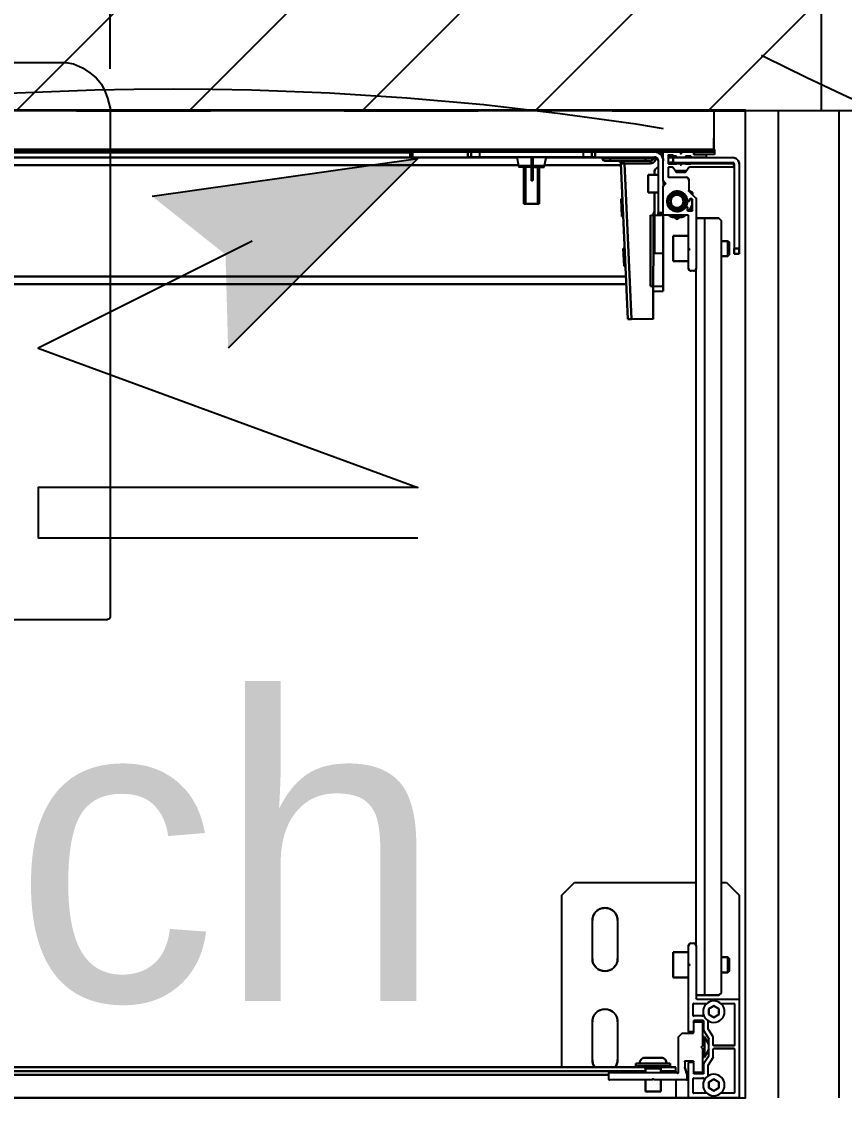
# Model space of a CAD drawing. Header units: centimetres. Extents: x -58072 to 12532, y -30603 to 6224.
# Drawn here: x 11705.85 to 11738.34, y 3313.74 to 3356.9 of the extents above; entities that cross this region are included whole.
import ezdxf

# ---------------------------------------------------------------- set-up
doc = ezdxf.new("R2010")
doc.units = ezdxf.units.CM
for name, pattern in [('ACAD_ISO02W100', [15, 12, -3]), ('Style de ligne -1', [0.41664, 0.20828, -0.20836]), ('Style de ligne -5', [0.20828, 0.069425, -0.138855]), ('VW-01', [0.41656, 0.20828, -0.20828])]:
    doc.linetypes.add(name, pattern=pattern)
for name, color, linetype in [('B Aménagement intérieur', 252, 'Continuous'), ('B Faux plafonds', 252, 'Continuous'), ('B Faux plafonds_Hatch', 9, 'Continuous'), ('B Général', 252, 'Continuous'), ('C ANNOTATIONS-PMR', 252, 'Style de ligne -5'), ('C ANNOTATIONS-prestations', 252, 'Continuous'), ('D SURFACES-shab', 252, 'Continuous'), ('F REMPLISSAGE-vert clair', 252, 'Continuous'), ('F REMPLISSAGE-vert foncé', 252, 'Continuous'), ('MTI900_Alu', 252, 'Continuous'), ('prlm-CHAUFF', 4, 'Continuous'), ('prlm-MOD', 7, 'Continuous')]:
    doc.layers.add(name, color=color, linetype=linetype)
doc.layers.add('prlm-ELEC-CFO', color=1, linetype='Continuous', lineweight=25)
doc.layers.add('prlm-ZEROPLOT', color=254, linetype='Continuous', plot=False)
doc.layers.get('prlm-CHAUFF').off()
doc.styles.add('prlm-elec-cfo', font='comic.ttf', dxfattribs={"height": 12})

# ---------------------------------------------------------------- blocks, each defined once
blk = doc.blocks.new('B 60.G 100_80')
at = {"layer": 'B Général', "linetype": 'Continuous'}
blk.add_line((48.52, 43.75), (48.52, -43.75), dxfattribs=at)
at = {"layer": 'B Général', "linetype": 'Continuous', "flags": 128}
blk.add_lwpolyline([(9.5, -45), (9.5, 45), (48.52, 45), (48.52, -45)], close=True, dxfattribs=at)
at = {"layer": 'C ANNOTATIONS-prestations'}
for p, q in [((9.5, 44.75), (9.5, 44.72)), ((9.53, 44.75), (9.5, 44.75)), ((9.5, 44.72), (9.5, 42.78)), ((13.37, 44.75), (9.53, 44.75)), ((9.68, 44.54), (9.68, 44.033)), ((11.41, 44.57), (9.71, 44.57)), ((11.44, 43.76), (11.44, 44.54)), ((11.56, 44.54), (11.56, 43.76)), ((13.19, 44.57), (11.59, 44.57)), ((13.22, 44.033), (13.22, 44.54)), ((17.5, 44.75), (13.37, 44.75)), ((13.4, 43.08), (13.4, 44.72)), ((18, 44.25), (17.5, 44.75)), ((43.05, 44.75), (42.85, 44.75)), ((42.85, 44.75), (42.85, 44.55)), ((42.85, 44.55), (43.05, 44.55)), ((46.4, 44.75), (43.05, 44.75)), ((43.05, 44.55), (43.05, 44.75)), ((46.4, 44.55), (43.05, 44.55)), ((46.27, 44.52), (46.27, 42.791)), ((46.32, 44.55), (46.3, 44.55)), ((46.45, 42.15), (46.45, 44.5)), ((46.65, 42.15), (46.65, 44.5)), ((13.55, 43.95), (13.65, 44.05)), ((13.65, 44.05), (44.15, 44.05)), ((14.45, 44.3), (14.5, 44.35)), ((15.05, 44.3), (14.45, 44.3)), ((14.45, 44.05), (14.45, 44.3)), ((14.5, 44.35), (15, 44.35)), ((15, 44.35), (15.05, 44.3)), ((15.05, 44.3), (15.05, 44.05)), ((18, 44.05), (18, 44.25)), ((42.75, 44.3), (42.8, 44.35)), ((43.35, 44.3), (42.75, 44.3)), ((42.75, 44.05), (42.75, 44.3)), ((42.8, 44.35), (43.3, 44.35)), ((43.3, 44.35), (43.35, 44.3)), ((43.35, 44.3), (43.35, 44.05)), ((44.15, 44.05), (44.25, 43.95)), ((46.42, 42.855), (46.42, 44.45)), ((9.885, 43.95), (9.769, 43.75)), ((9.769, 43.75), (9.885, 43.55)), ((10.115, 43.95), (9.885, 43.95)), ((10.231, 43.75), (10.115, 43.95)), ((10.115, 43.55), (10.231, 43.75)), ((10.803, 43.535), (11.088, 43.725)), ((11.105, 43.73), (11.41, 43.73)), ((11.59, 43.73), (11.904, 43.73)), ((11.904, 43.73), (12.197, 43.535)), ((12.785, 43.95), (12.669, 43.75)), ((12.669, 43.75), (12.785, 43.55)), ((13.015, 43.95), (12.785, 43.95)), ((13.131, 43.75), (13.015, 43.95)), ((13.015, 43.55), (13.131, 43.75)), ((13.55, 43.4), (13.55, 43.95)), ((44.25, 43.4), (44.25, 43.95)), ((46.97, 43.78), (46.77, 43.78)), ((46.77, 43.78), (46.77, 42.98)), ((46.87, 43.75), (46.87, -43.75)), ((46.97, 43.75), (46.87, 43.75)), ((46.97, 43.75), (46.97, 43.78)), ((46.97, -43.75), (46.97, 43.75)), ((46.97, 43.75), (47.42, 43.75)), ((48.52, 43.75), (47.42, 43.75)), ((9.68, 43.467), (9.68, 42.96)), ((9.885, 43.55), (10.115, 43.55)), ((10.27, 42.96), (10.27, 43.307)), ((10.364, 43.53), (10.786, 43.53)), ((10.45, 42.98), (10.45, 43.32)), ((10.48, 43.35), (10.841, 43.35)), ((10.5, 43.27), (10.5, 42.98)), ((11.45, 43.3), (10.53, 43.3)), ((10.858, 43.355), (11.142, 43.545)), ((11.1, 43.377), (11.4, 43.55)), ((11.9, 43.377), (11.1, 43.377)), ((11.1, 43.3), (11.1, 43.377)), ((11.159, 43.55), (11.841, 43.55)), ((11.177, 43.3), (11.177, 43.421)), ((11.5, 43.25), (11.45, 43.3)), ((11.55, 43.3), (11.5, 43.25)), ((12.47, 43.3), (11.55, 43.3)), ((11.6, 43.55), (11.9, 43.377)), ((11.823, 43.3), (11.823, 43.421)), ((11.858, 43.545), (12.15, 43.35)), ((11.9, 43.377), (11.9, 43.3)), ((12.15, 43.35), (12.52, 43.35)), ((12.214, 43.53), (12.536, 43.53)), ((12.5, 42.98), (12.5, 43.27)), ((12.55, 43.32), (12.55, 42.98)), ((12.73, 43.28), (12.73, 42.96)), ((12.785, 43.55), (13.015, 43.55)), ((13.22, 42.96), (13.22, 43.467)), ((13.55, 43.05), (13.55, 43.4)), ((13.55, 43.4), (44.25, 43.4)), ((44.25, 43.05), (44.25, 43.4)), ((46.65, 43.42), (46.65, 42.885)), ((46.74, 43.45), (46.68, 43.45)), ((46.77, 42.98), (46.77, 43.42)), ((9.5, 42.78), (9.5, 42.25)), ((9.53, 42.75), (10.87, 42.75)), ((9.71, 42.93), (10.24, 42.93)), ((10.87, 42.95), (10.48, 42.95)), ((10.87, 42.95), (10.92, 42.95)), ((10.9, 42.78), (10.9, 42.92)), ((10.95, 42.92), (10.95, 42.63)), ((12.05, 42.5), (12.05, 42.92)), ((12.08, 42.95), (12.13, 42.95)), ((12.1, 42.92), (12.1, 42.78)), ((12.52, 42.95), (12.13, 42.95)), ((12.13, 42.75), (14.7, 42.75)), ((12.76, 42.93), (13.19, 42.93)), ((15.5, 43.05), (13.43, 43.05)), ((14.25, 42.15), (14.25, 42.75)), ((14.7, 42.75), (14.729, 42.779)), ((14.8, 42.75), (14.7, 42.75)), ((14.771, 42.779), (14.8, 42.75)), ((14.8, 42.75), (15.5, 42.75)), ((15.25, 42.75), (15.25, 42.15)), ((15.5, 43.05), (42.27, 43.05)), ((15.6, 42.85), (15.6, 42.95)), ((18, 38.25), (18, 43.05)), ((42.17, 42.95), (42.17, 42.85)), ((45.028, 43.05), (42.27, 43.05)), ((42.27, 42.75), (42.958, 42.75)), ((42.55, 42.15), (42.55, 42.75)), ((43.082, 42.75), (42.958, 42.75)), ((42.979, 42.759), (42.999, 42.779)), ((43.041, 42.779), (43.061, 42.759)), ((43.082, 42.75), (44.34, 42.75)), ((43.55, 42.75), (43.55, 42.15)), ((44.566, 42.9), (44.54, 42.854)), ((44.54, 42.74), (44.54, 42.87)), ((44.57, 42.9), (44.99, 42.9)), ((44.92, 42.76), (44.92, 42.729)), ((44.99, 42.79), (44.95, 42.79)), ((45.02, 42.87), (45.02, 42.82)), ((45.321, 42.769), (45.049, 43.041)), ((45.27, 42.906), (45.184, 42.906)), ((45.328, 42.806), (45.27, 42.906)), ((45.77, 42.76), (45.342, 42.76)), ((46.257, 42.766), (46.133, 42.679)), ((46.4, 42.653), (46.4, 42.827)), ((46.7, 42.826), (46.7, 42.654)), ((46.77, 42.98), (46.87, 42.98)), ((46.84, 42.95), (46.8, 42.95)), ((10.2, 42.67), (10.2, 41.4)), ((10.23, 42.7), (10.395, 42.7)), ((10.405, 42.699), (10.695, 42.602)), ((10.5, 42.35), (11.9, 42.35)), ((10.92, 42.6), (10.705, 42.6)), ((12.05, 42.5), (11.9, 42.35)), ((44.278, 42.4), (44.22, 42.3)), ((44.22, 42.3), (44.278, 42.2)), ((44.37, 42.72), (44.37, 41.78)), ((44.68, 42.71), (44.57, 42.71)), ((44.71, 42.657), (44.71, 42.68)), ((45.87, 41.98), (45.87, 42.66)), ((46.07, 42.63), (46.09, 42.65)), ((46.07, 42.27), (46.07, 42.63)), ((46.07, 42.607), (46.12, 42.607)), ((46.09, 42.25), (46.09, 42.65)), ((46.09, 42.65), (46.12, 42.65)), ((46.12, 42.654), (46.12, 42.246)), ((46.371, 42.471), (46.42, 42.521)), ((46.42, 42.379), (46.371, 42.429)), ((46.4, 42.65), (46.45, 42.65)), ((46.4, 42.607), (46.45, 42.607)), ((46.42, 42.521), (46.42, 42.625)), ((46.42, 42.28), (46.42, 42.379)), ((46.65, 42.595), (46.65, 42.31)), ((46.661, 42.651), (46.7, 42.69)), ((46.661, 42.618), (46.661, 42.651)), ((46.821, 42.471), (46.87, 42.521)), ((46.87, 42.379), (46.821, 42.429)), ((46.835, 42.414), (46.835, 42.486)), ((9.5, 42.25), (9.5, -42.25)), ((10.2, 42.25), (9.5, 42.25)), ((10.5, 39.63), (10.5, 42.29)), ((10.55, 42.25), (10.5, 42.25)), ((10.55, 42.25), (10.55, 41.65)), ((10.55, 42.25), (10.7, 42.25)), ((10.7, 42.25), (10.7, 41.7)), ((10.7, 42.03), (10.75, 42.03)), ((10.75, 42.03), (10.75, 40.67)), ((10.75, 42.03), (10.85, 42.03)), ((10.85, 42.03), (10.85, 40.67)), ((15.25, 42.15), (14.25, 42.15)), ((43.55, 42.15), (42.55, 42.15)), ((45.114, 41.95), (44.726, 41.95)), ((46.24, 41.95), (45.9, 41.95)), ((46.07, 42.293), (46.12, 42.293)), ((46.09, 42.25), (46.07, 42.27)), ((46.12, 42.25), (46.09, 42.25)), ((46.133, 42.221), (46.257, 42.134)), ((46.27, 42.109), (46.27, 41.98)), ((46.4, 42.293), (46.45, 42.293)), ((46.4, 42.252), (46.4, 41.98)), ((46.45, 42.25), (46.4, 42.25)), ((46.72, 41.95), (46.43, 41.95)), ((46.65, 42.15), (46.45, 42.15)), ((46.45, 42.15), (46.45, 41.95)), ((46.65, 41.95), (46.65, 42.15)), ((46.661, 42.25), (46.661, 42.287)), ((46.7, 42.21), (46.661, 42.25)), ((46.7, 42.251), (46.7, 42.15)), ((46.7, 42.15), (46.72, 42.15)), ((46.75, 42.12), (46.75, 41.98)), ((9.75, 41.65), (9.75, 41.05)), ((9.75, 41.65), (10.2, 41.65)), ((10.5, 41.65), (10.65, 41.65)), ((10.65, 41.65), (10.75, 41.75)), ((10.65, 41.05), (10.65, 41.65)), ((11.08, 41.675), (11.08, 41.025)), ((41.57, 41.75), (41.37, 41.75)), ((41.37, 41.354), (41.37, 41.75)), ((42.87, 41.75), (41.57, 41.75)), ((41.57, 41.25), (41.57, 41.75)), ((44.37, 41.75), (42.87, 41.75)), ((42.87, 41.4), (42.87, 41.75)), ((44.4, 41.75), (44.37, 41.75)), ((44.37, 41.75), (44.37, 41.55)), ((44.37, 41.4), (44.37, 41.55)), ((44.37, 41.55), (44.47, 41.55)), ((44.4, 41.75), (45.508, 41.75)), ((44.47, 41.55), (44.47, 41.75)), ((46.52, 41.55), (44.47, 41.55)), ((45.27, 41.15), (45.27, 41.55)), ((45.732, 41.75), (45.508, 41.75)), ((45.529, 41.759), (45.599, 41.829)), ((45.641, 41.829), (45.711, 41.759)), ((45.732, 41.75), (46.84, 41.75)), ((45.97, 41.55), (45.97, 41.15)), ((46.87, 41.65), (46.765, 41.65)), ((46.87, 41.75), (46.84, 41.75)), ((10.2, 41.05), (9.75, 41.05)), ((10.25, 41.35), (10.2, 41.4)), ((10.2, 41.3), (10.25, 41.35)), ((10.2, 41.3), (10.2, 39.63)), ((10.65, 41.05), (10.5, 41.05)), ((10.55, 41.05), (10.55, -41.05)), ((10.75, 40.95), (10.65, 41.05)), ((40.27, 41.351), (44.47, 41.36)), ((40.27, 41.351), (40.27, 40.5)), ((44.37, 41.25), (41.57, 41.25)), ((44.37, 41.4), (42.87, 41.4)), ((44.37, 41.25), (44.37, 41.4)), ((45.27, 41.4), (44.37, 41.4)), ((44.47, 41.36), (44.472, 41.4)), ((45.97, 41.15), (45.27, 41.15)), ((46.067, 41.4), (45.97, 41.4)), ((46.42, 41.25), (46.42, 40.221)), ((46.52, 41.25), (46.42, 41.25)), ((46.52, 41.25), (46.52, 41.05)), ((46.52, 41.05), (46.52, 39.65)), ((46.52, 41.05), (46.62, 41.05)), ((46.67, 41.35), (46.62, 41.35)), ((46.62, 41.05), (46.62, 41.35)), ((46.62, 41.05), (46.67, 41.05)), ((46.62, 39.65), (46.62, 41.05)), ((46.67, 39.067), (46.67, 41.4)), ((10.7, 41), (10.7, -41)), ((10.75, 40.67), (10.7, 40.67)), ((10.85, 40.67), (10.75, 40.67)), ((46.42, 40.221), (40.27, 40.5)), ((40.27, 40.5), (40.27, 40.35)), ((40.27, 40.35), (46.413, 40.071)), ((41.65, 2.775), (41.65, 40.287)), ((41.95, 2.775), (41.95, 40.274)), ((42.354, 40.205), (42.357, 40.255)), ((42.354, 40.205), (43.056, 40.173)), ((43.058, 40.223), (43.056, 40.173)), ((44.316, 40.116), (44.319, 40.166)), ((46.413, 40.071), (46.42, 40.221)), ((46.425, 40.22), (46.42, 40.221)), ((12.5, 39.95), (11, 39.95)), ((16.5, 39.95), (15, 39.95)), ((44.316, 40.116), (45.018, 40.084)), ((45.02, 40.134), (45.018, 40.084)), ((46.35, 37.066), (46.35, 40.074)), ((46.413, 40.071), (46.425, 40.07)), ((10.23, 39.6), (10.47, 39.6)), ((10.4, 39.6), (10.4, -39.6)), ((46.52, 39.65), (46.52, 39.45)), ((46.52, 39.65), (46.62, 39.65)), ((46.67, 39.65), (46.62, 39.65)), ((46.62, 39.35), (46.62, 39.65)), ((46.62, 39.35), (46.67, 39.35)), ((46.65, 39.35), (46.65, 37.126)), ((11, 38.95), (12.5, 38.95)), ((15, 38.95), (16.5, 38.95)), ((46.87, 39.067), (46.67, 39.067)), ((46.67, 39.067), (46.67, 38.932)), ((46.67, 38.932), (46.67, 38.6)), ((46.67, 38.932), (46.87, 38.932)), ((46.67, 38.6), (46.67, 34.5)), ((46.67, 38.6), (46.87, 38.6)), ((17.5, 37.75), (18, 38.25)), ((10.7, 37.75), (17.5, 37.75)), ((46.27, 37.05), (46.67, 37.13)), ((44.82, 36.85), (44.82, 36.25)), ((44.82, 36.85), (46.27, 36.85)), ((46.27, 36.789), (44.82, 36.789)), ((46.27, 36.6), (46.27, 37.05)), ((46.27, 36.311), (44.82, 36.311)), ((45.725, 36.6), (45.725, 36.55)), ((45.725, 36.6), (45.861, 36.6)), ((45.725, 36.55), (45.861, 36.55)), ((45.861, 36.6), (45.861, 36.55)), ((45.861, 36.6), (46.67, 36.6)), ((45.861, 36.55), (46.67, 36.55)), ((46.27, 36.55), (46.27, 36.05)), ((46.27, 36.25), (44.82, 36.25)), ((46.67, 35.97), (46.27, 36.05)), ((46.35, 2.6), (46.35, 36.034)), ((46.65, 35.974), (46.65, 2.5)), ((46.67, 34.5), (46.87, 34.5)), ((46.67, 34.5), (46.67, 34.168)), ((46.87, 34.168), (46.67, 34.168)), ((46.67, 34.168), (46.67, 34.033)), ((46.67, 31.85), (46.67, 34.033)), ((46.67, 34.033), (46.87, 34.033)), ((46.67, 31.85), (46.67, 31.75)), ((46.87, 31.85), (46.67, 31.85)), ((46.67, 31.75), (46.87, 31.75)), ((46.85, 31.75), (46.85, 2.433))]:
    blk.add_line(p, q, dxfattribs=at)
at = {"layer": 'C ANNOTATIONS-prestations', "flags": 128}
for points in [[(9.5, 44.72, -0.198912), (9.509, 44.741, -0.198912), (9.53, 44.75)], [(9.68, 44.54, -0.198912), (9.689, 44.561, -0.198912), (9.71, 44.57)], [(11.41, 44.57, -0.198912), (11.431, 44.561, -0.198912), (11.44, 44.54)], [(11.56, 44.54, -0.198912), (11.569, 44.561, -0.198912), (11.59, 44.57)], [(13.19, 44.57, -0.198912), (13.211, 44.561, -0.198912), (13.22, 44.54)], [(13.37, 44.75, -0.198912), (13.391, 44.741, -0.198912), (13.4, 44.72)], [(46.27, 44.52, -0.198912), (46.279, 44.541, -0.198912), (46.3, 44.55)], [(46.32, 44.55, -0.198912), (46.391, 44.521, -0.198912), (46.42, 44.45)], [(46.4, 44.75, -0.198912), (46.577, 44.677, -0.198912), (46.65, 44.5)], [(46.4, 44.55, -0.198912), (46.435, 44.535, -0.198912), (46.45, 44.5)], [(9.68, 44.03, -0.01196), (9.68, 44.031, -0.01196), (9.68, 44.033)], [(13.22, 44.033, -0.01196), (13.22, 44.031, -0.01196), (13.22, 44.03)], [(11.088, 43.725, -0.073633), (11.096, 43.729, -0.073633), (11.105, 43.73)], [(11.44, 43.76, -0.198912), (11.431, 43.739, -0.198912), (11.41, 43.73)], [(11.59, 43.73, -0.198912), (11.569, 43.739, -0.198912), (11.56, 43.76)], [(9.68, 43.467, -0.01196), (9.68, 43.469, -0.01196), (9.68, 43.47)], [(10.225, 43.39, -0.123554), (10.258, 43.354, -0.123554), (10.27, 43.307)], [(10.45, 43.32, -0.198912), (10.459, 43.341, -0.198912), (10.48, 43.35)], [(10.5, 43.27, -0.198912), (10.509, 43.291, -0.198912), (10.53, 43.3)], [(10.803, 43.535, -0.073633), (10.795, 43.531, -0.073633), (10.786, 43.53)], [(10.858, 43.355, -0.073633), (10.85, 43.351, -0.073633), (10.841, 43.35)], [(11.142, 43.545, -0.073633), (11.15, 43.549, -0.073633), (11.159, 43.55)], [(11.841, 43.55, -0.073633), (11.85, 43.549, -0.073633), (11.858, 43.545)], [(12.214, 43.53, -0.073633), (12.205, 43.531, -0.073633), (12.197, 43.535)], [(12.47, 43.3, -0.198912), (12.491, 43.291, -0.198912), (12.5, 43.27)], [(12.52, 43.35, -0.198912), (12.541, 43.341, -0.198912), (12.55, 43.32)], [(12.73, 43.28, -0.095961), (12.737, 43.318, -0.095961), (12.758, 43.35)], [(13.22, 43.47, -0.01196), (13.22, 43.469, -0.01196), (13.22, 43.467)], [(46.65, 43.42, -0.198912), (46.659, 43.441, -0.198912), (46.68, 43.45)], [(46.74, 43.45, -0.198912), (46.761, 43.441, -0.198912), (46.77, 43.42)], [(9.53, 42.75, -0.198912), (9.509, 42.759, -0.198912), (9.5, 42.78)], [(9.71, 42.93, -0.198912), (9.689, 42.939, -0.198912), (9.68, 42.96)], [(10.27, 42.96, -0.198912), (10.261, 42.939, -0.198912), (10.24, 42.93)], [(10.48, 42.95, -0.198912), (10.459, 42.959, -0.198912), (10.45, 42.98)], [(10.53, 42.95, -0.198912), (10.509, 42.959, -0.198912), (10.5, 42.98)], [(10.87, 42.95, -0.198912), (10.891, 42.941, -0.198912), (10.9, 42.92)], [(10.9, 42.78, -0.198912), (10.891, 42.759, -0.198912), (10.87, 42.75)], [(10.92, 42.95, -0.198912), (10.941, 42.941, -0.198912), (10.95, 42.92)], [(12.05, 42.92, -0.198912), (12.059, 42.941, -0.198912), (12.08, 42.95)], [(12.1, 42.92, -0.198912), (12.109, 42.941, -0.198912), (12.13, 42.95)], [(12.13, 42.75, -0.198912), (12.109, 42.759, -0.198912), (12.1, 42.78)], [(12.5, 42.98, -0.198912), (12.491, 42.959, -0.198912), (12.47, 42.95)], [(12.55, 42.98, -0.198912), (12.541, 42.959, -0.198912), (12.52, 42.95)], [(12.76, 42.93, -0.198912), (12.739, 42.939, -0.198912), (12.73, 42.96)], [(13.22, 42.96, -0.198912), (13.211, 42.939, -0.198912), (13.19, 42.93)], [(13.43, 43.05, -0.198912), (13.409, 43.059, -0.198912), (13.4, 43.08)], [(14.729, 42.779, -0.198912), (14.75, 42.788, -0.198912), (14.771, 42.779)], [(15.5, 43.05, -0.198912), (15.571, 43.021, -0.198912), (15.6, 42.95)], [(15.6, 42.85, -0.198912), (15.571, 42.779, -0.198912), (15.5, 42.75)], [(42.17, 42.95, -0.198912), (42.199, 43.021, -0.198912), (42.27, 43.05)], [(42.27, 42.75, -0.198912), (42.199, 42.779, -0.198912), (42.17, 42.85)], [(42.979, 42.759, -0.098491), (42.969, 42.752, -0.098491), (42.958, 42.75)], [(42.999, 42.779, -0.198912), (43.02, 42.788, -0.198912), (43.041, 42.779)], [(43.082, 42.75, -0.098491), (43.071, 42.752, -0.098491), (43.061, 42.759)], [(44.34, 42.75, -0.198912), (44.361, 42.741, -0.198912), (44.37, 42.72)], [(44.54, 42.87, -0.198912), (44.549, 42.891, -0.198912), (44.57, 42.9)], [(44.54, 42.764, -0.104675), (44.761, 42.879, -0.104675), (45.009, 42.893)], [(44.54, 42.827, -0.02871), (44.603, 42.867, -0.02871), (44.67, 42.9)], [(44.57, 42.71, -0.198912), (44.549, 42.719, -0.198912), (44.54, 42.74)], [(44.92, 42.76, -0.198912), (44.929, 42.781, -0.198912), (44.95, 42.79)], [(44.99, 42.9, -0.198912), (45.011, 42.891, -0.198912), (45.02, 42.87)], [(45.02, 42.82, -0.198912), (45.011, 42.799, -0.198912), (44.99, 42.79)], [(45.028, 43.05, -0.098491), (45.039, 43.048, -0.098491), (45.049, 43.041)], [(45.207, 42.883, -0.041018), (45.298, 42.829, -0.041018), (45.379, 42.76)], [(45.342, 42.76, -0.098491), (45.331, 42.762, -0.098491), (45.321, 42.769)], [(45.77, 42.76, -0.198912), (45.841, 42.731, -0.198912), (45.87, 42.66)], [(46.27, 42.791, -0.120588), (46.267, 42.777, -0.120588), (46.257, 42.766)], [(46.4, 42.827, -0.155096), (46.406, 42.844, -0.155096), (46.42, 42.855)], [(46.675, 42.855, -0.17724), (46.657, 42.866, -0.17724), (46.65, 42.885)], [(46.675, 42.855, -0.17724), (46.693, 42.845, -0.17724), (46.7, 42.826)], [(46.8, 42.95, -0.198912), (46.779, 42.959, -0.198912), (46.77, 42.98)], [(46.84, 42.95, -0.198912), (46.861, 42.941, -0.198912), (46.87, 42.92)], [(10.2, 42.67, -0.198912), (10.209, 42.691, -0.198912), (10.23, 42.7)], [(10.395, 42.7, -0.040241), (10.4, 42.7, -0.040241), (10.405, 42.699)], [(10.5, 42.29, -0.414214), (10.47, 42.32, -0.414214), (10.5, 42.35)], [(10.705, 42.6, -0.040241), (10.7, 42.6, -0.040241), (10.695, 42.602)], [(10.95, 42.63, -0.198912), (10.941, 42.609, -0.198912), (10.92, 42.6)], [(44.37, 41.954, -0.14145), (44.27, 42.3, -0.14145), (44.37, 42.646)], [(44.37, 42.06, -0.103148), (44.32, 42.3, -0.103148), (44.37, 42.54)], [(44.948, 42.699, -0.366532), (45.318, 42.338, -0.366532), (45.023, 41.914, -0.366532), (44.556, 42.135, -0.366532), (44.697, 42.632)], [(44.68, 42.71, -0.198912), (44.701, 42.701, -0.198912), (44.71, 42.68)], [(44.697, 42.632, -0.082935), (44.817, 42.687, -0.082935), (44.948, 42.699)], [(44.71, 42.657, -0.122946), (44.706, 42.643, -0.122946), (44.697, 42.632)], [(44.948, 42.699, -0.189855), (44.928, 42.709, -0.189855), (44.92, 42.729)], [(46.12, 42.654, -0.120588), (46.123, 42.668, -0.120588), (46.133, 42.679)], [(46.371, 42.429, -0.198912), (46.362, 42.45, -0.198912), (46.371, 42.471)], [(46.42, 42.625, -0.155096), (46.406, 42.636, -0.155096), (46.4, 42.653)], [(46.661, 42.651, -0.013224), (46.655, 42.65, -0.013224), (46.65, 42.65)], [(46.65, 42.595, -0.17724), (46.657, 42.614, -0.17724), (46.675, 42.625)], [(46.675, 42.28, -0.17724), (46.657, 42.291, -0.17724), (46.65, 42.31)], [(46.7, 42.654, -0.17724), (46.693, 42.635, -0.17724), (46.675, 42.625)], [(46.821, 42.429, -0.198912), (46.812, 42.45, -0.198912), (46.821, 42.471)], [(10.85, 41.873, -0.218554), (11.01, 41.827, -0.218554), (11.08, 41.675)], [(10.85, 41.874, -0.003145), (10.853, 41.874, -0.003145), (10.855, 41.874)], [(45.9, 41.95, -0.198912), (45.879, 41.959, -0.198912), (45.87, 41.98)], [(46.133, 42.221, -0.120588), (46.123, 42.232, -0.120588), (46.12, 42.246)], [(46.27, 41.98, -0.198912), (46.261, 41.959, -0.198912), (46.24, 41.95)], [(46.257, 42.134, -0.120588), (46.267, 42.123, -0.120588), (46.27, 42.109)], [(46.4, 42.252, -0.155096), (46.406, 42.269, -0.155096), (46.42, 42.28)], [(46.43, 41.95, -0.198912), (46.409, 41.959, -0.198912), (46.4, 41.98)], [(46.65, 42.25, -0.013224), (46.655, 42.25, -0.013224), (46.661, 42.25)], [(46.675, 42.28, -0.17724), (46.693, 42.27, -0.17724), (46.7, 42.251)], [(46.72, 42.15, -0.198912), (46.741, 42.141, -0.198912), (46.75, 42.12)], [(46.75, 41.98, -0.198912), (46.741, 41.959, -0.198912), (46.72, 41.95)], [(44.4, 41.75, -0.198912), (44.379, 41.759, -0.198912), (44.37, 41.78)], [(45.529, 41.759, -0.098491), (45.519, 41.752, -0.098491), (45.508, 41.75)], [(45.599, 41.829, -0.198912), (45.62, 41.838, -0.198912), (45.641, 41.829)], [(45.732, 41.75, -0.098491), (45.721, 41.752, -0.098491), (45.711, 41.759)], [(46.22, 41.472, -0.109774), (46.151, 41.419, -0.109774), (46.067, 41.4)], [(46.22, 41.472, -0.028434), (46.259, 41.513, -0.028434), (46.302, 41.55)], [(46.42, 41.25, -0.227222), (46.495, 41.406, -0.227222), (46.663, 41.445)], [(46.52, 41.75, -0.198912), (46.767, 41.648, -0.198912), (46.87, 41.4)], [(46.52, 41.55, -0.198912), (46.626, 41.506, -0.198912), (46.67, 41.4)], [(46.87, 41.78, -0.198912), (46.861, 41.759, -0.198912), (46.84, 41.75)], [(11.08, 41.025, -0.218554), (11.01, 40.873, -0.218554), (10.85, 40.827)], [(46.52, 41.25, -0.198912), (46.549, 41.321, -0.198912), (46.62, 41.35)], [(10.855, 40.827, -0.003145), (10.853, 40.826, -0.003145), (10.85, 40.826)], [(10.7, 39.85, -0.080612), (10.842, 39.924, -0.080612), (11, 39.95)], [(12.5, 39.95, -0.414214), (13, 39.45, -0.414214), (12.5, 38.95)], [(15, 38.95, -0.414214), (14.5, 39.45, -0.414214), (15, 39.95)], [(16.5, 39.95, -0.414214), (17, 39.45, -0.414214), (16.5, 38.95)], [(46.425, 40.07, -0.193016), (46.492, 40.04, -0.193016), (46.52, 39.97)], [(10.23, 39.6, -0.198912), (10.209, 39.609, -0.198912), (10.2, 39.63)], [(10.5, 39.63, -0.198912), (10.491, 39.609, -0.198912), (10.47, 39.6)], [(46.62, 39.35, -0.198912), (46.549, 39.379, -0.198912), (46.52, 39.45)], [(11, 38.95, -0.080612), (10.842, 38.976, -0.080612), (10.7, 39.05)]]:
    blk.add_lwpolyline(points, format="xyb", dxfattribs=at)
at = {"layer": 'C ANNOTATIONS-prestations'}
for centre, radius in [((10, 43.75), 0.425), ((12.9, 43.75), 0.425), ((44.92, 42.3), 0.35), ((44.92, 42.3), 0.3), ((44.92, 42.3), 0.25)]:
    blk.add_circle(centre, radius, dxfattribs=at)
for points, knots in [([(46.425, 40.07), (46.424, 40.07), (46.424, 40.071), (46.424, 40.072), (46.423, 40.074), (46.422, 40.083), (46.422, 40.103), (46.422, 40.13), (46.423, 40.182), (46.424, 40.218), (46.424, 40.219), (46.425, 40.22)], [0, 0, 0, 1, 2, 3, 4, 5, 6, 7, 8, 8, 9, 9, 9]), ([(46.425, 40.22), (46.425, 40.22), (46.437, 40.218), (46.454, 40.206), (46.467, 40.191), (46.48, 40.171), (46.491, 40.146), (46.501, 40.117), (46.513, 40.068), (46.52, 40.004), (46.52, 39.975), (46.52, 39.972), (46.52, 39.97)], [0, 0, 0, 1, 2, 3, 4, 5, 6, 7, 8, 9, 9, 10, 10, 10])]:
    blk.add_open_spline(points, degree=2, knots=knots, dxfattribs=at)
blk = doc.blocks.new('B 60.MTI900_Alu_390')
at = {"layer": 'MTI900_Alu', "color": 1, "linetype": 'Continuous'}
for p, q in [((-4.225, 0), (4.225, 0)), ((4.278, 0), (4.225, 0)), ((4.225, -0.07), (4.225, 0)), ((4.472, 0), (4.278, 0)), ((4.475, 0), (4.472, 0)), ((4.475, -0.003), (4.475, 0)), ((4.105, -0.025), (4.165, -0.025)), ((4.105, -0.025), (4.105, -0.07)), ((4.165, -0.07), (4.165, -0.025)), ((4.275, -0.003), (4.275, -0.137)), ((4.293, -0.021), (4.293, -0.074)), ((4.3467, -0.018), (4.296, -0.018)), ((4.355, -0.0385), (4.375, -0.0269)), ((4.355, -0.0615), (4.355, -0.0385)), ((4.375, -0.0269), (4.395, -0.0385)), ((4.395, -0.0385), (4.395, -0.0615)), ((4.454, -0.018), (4.4033, -0.018)), ((4.457, -0.191), (4.457, -0.021)), ((4.475, -0.387), (4.475, -0.003)), ((3.96, -0.073), (3.96, -0.097)), ((4.13, -0.07), (3.963, -0.07)), ((4.135, -0.075), (4.13, -0.07)), ((4.14, -0.07), (4.135, -0.075)), ((4.267, -0.07), (4.14, -0.07)), ((4.27, -0.0895), (4.27, -0.073)), ((4.296, -0.077), (4.3306, -0.077)), ((4.375, -0.0731), (4.355, -0.0615)), ((4.395, -0.0615), (4.375, -0.0731)), ((-4.105, -0.105), (4.105, -0.105)), ((-4.1, -0.12), (4.1, -0.12)), ((-3.96, -0.09), (3.96, -0.09)), ((3.775, -0.12), (3.775, -0.8)), ((3.963, -0.1), (4.229, -0.1)), ((4.067, -0.12), (4.067, -0.125)), ((4.067, -0.125), (4.203, -0.125)), ((4.067, -0.125), (4.067, -0.135)), ((4.105, -0.115), (4.095, -0.125)), ((4.105, -0.1), (4.105, -0.115)), ((4.165, -0.115), (4.105, -0.115)), ((4.165, -0.115), (4.165, -0.1)), ((4.165, -0.105), (4.225, -0.105)), ((4.175, -0.125), (4.165, -0.115)), ((4.17, -0.12), (4.225, -0.12)), ((4.203, -0.125), (4.203, -0.12)), ((4.203, -0.135), (4.203, -0.125)), ((4.225, -0.105), (4.225, -0.1)), ((4.225, -0.105), (4.225, -0.12)), ((4.235, -0.1), (4.235, -0.24)), ((4.26, -0.142), (4.26, -0.1205)), ((4.2602, -0.1195), (4.2698, -0.0905)), ((4.295, -0.137), (4.295, -0.098)), ((4.298, -0.095), (4.332, -0.095)), ((4.327, -0.1), (4.298, -0.1)), ((4.33, -0.195), (4.33, -0.103)), ((4.335, -0.098), (4.335, -0.1341)), ((4.353, -0.0864), (4.353, -0.1286)), ((3.895, -0.15), (3.895, -0.3)), ((3.995, -0.3), (3.995, -0.15)), ((4.067, -0.135), (4.203, -0.135)), ((4.1025, -0.158), (4.1675, -0.158)), ((4.292, -0.145), (4.263, -0.145)), ((4.278, -0.14), (4.292, -0.14)), ((4.295, -0.137), (4.295, -0.142)), ((4.3377, -0.16), (4.33, -0.16)), ((4.33, -0.1677), (4.3421, -0.1677)), ((4.3355, -0.1358), (4.3545, -0.1642)), ((4.3377, -0.16), (4.3377, -0.24)), ((4.355, -0.19), (4.3377, -0.16)), ((4.3535, -0.1303), (4.3725, -0.1588)), ((4.355, -0.1659), (4.355, -0.2341)), ((4.373, -0.1605), (4.373, -0.191)), ((4.33, -0.195), (4.325, -0.2)), ((4.325, -0.2), (4.33, -0.205)), ((4.33, -0.297), (4.33, -0.205)), ((4.3377, -0.24), (4.355, -0.21)), ((4.373, -0.209), (4.373, -0.2404)), ((4.454, -0.194), (4.376, -0.194)), ((4.376, -0.206), (4.454, -0.206)), ((4.457, -0.369), (4.457, -0.209)), ((4.235, -0.24), (4.25, -0.255)), ((4.25, -0.255), (4.292, -0.255)), ((4.295, -0.258), (4.295, -0.263)), ((4.33, -0.2323), (4.3421, -0.2323)), ((4.33, -0.24), (4.3377, -0.24)), ((4.3545, -0.2358), (4.335, -0.265)), ((4.373, -0.2404), (4.3535, -0.2697)), ((4.275, -0.263), (4.275, -0.52)), ((4.292, -0.26), (4.278, -0.26)), ((4.295, -0.302), (4.295, -0.263)), ((4.298, -0.3), (4.327, -0.3)), ((4.335, -0.265), (4.335, -0.302)), ((4.353, -0.2714), (4.353, -0.3036)), ((4.293, -0.326), (4.293, -0.369)), ((4.328, -0.323), (4.296, -0.323)), ((4.332, -0.305), (4.298, -0.305)), ((4.355, -0.3285), (4.375, -0.3169)), ((4.355, -0.3515), (4.355, -0.3285)), ((4.375, -0.3169), (4.395, -0.3285)), ((4.395, -0.3285), (4.395, -0.3515)), ((4.296, -0.372), (4.3467, -0.372)), ((4.375, -0.3631), (4.355, -0.3515)), ((4.395, -0.3515), (4.375, -0.3631)), ((4.4033, -0.372), (4.454, -0.372)), ((4.475, -0.8), (4.475, -0.387)), ((4.305, -0.6), (4.305, -0.393)), ((4.34, -0.405), (4.305, -0.405)), ((4.308, -0.39), (4.472, -0.39)), ((4.34, -0.405), (4.34, -3.475)), ((4.395, -0.405), (4.34, -0.405)), ((4.405, -0.415), (4.395, -0.405)), ((4.405, -0.415), (4.405, -3.465)), ((4.215, -0.475), (4.215, -0.575)), ((4.275, -0.475), (4.215, -0.475)), ((4.43, -0.495), (4.405, -0.495)), ((4.43, -0.495), (4.43, -0.555)), ((4.435, -0.5), (4.43, -0.495)), ((4.435, -0.55), (4.435, -0.5)), ((3.895, -0.55), (3.895, -0.7)), ((3.995, -0.7), (3.995, -0.55)), ((4.275, -0.52), (4.2779, -0.5229)), ((4.275, -0.52), (4.275, -0.53)), ((4.2779, -0.5271), (4.275, -0.53)), ((4.275, -0.53), (4.275, -0.6)), ((4.405, -0.555), (4.43, -0.555)), ((4.43, -0.555), (4.435, -0.55)), ((4.215, -0.575), (4.275, -0.575)), ((4.305, -0.6), (4.305, -3.277)), ((4.285, -0.61), (4.295, -0.61)), ((3.775, -0.8), (3.825, -0.85)), ((4.425, -0.85), (4.475, -0.8)), ((3.825, -0.85), (4.305, -0.85)), ((4.405, -0.85), (4.425, -0.85)), ((4.0071, -3.6913), (4.035, -3.077)), ((4.05, -3.077), (4.0221, -3.692)), ((4.035, -3.077), (4.05, -3.077)), ((4.1351, -3.077), (4.05, -3.077)), ((4.136, -3.497), (4.1351, -3.077)), ((4.1353, -3.187), (4.175, -3.187)), ((4.175, -3.187), (4.175, -3.207)), ((4.0287, -3.215), (-0.1325, -3.215)), ((4.125, -3.207), (4.125, -3.487)), ((4.125, -3.207), (4.175, -3.207)), ((4.175, -3.207), (4.175, -3.337)), ((4.0274, -3.245), (-0.1325, -3.245)), ((4.275, -3.277), (4.275, -3.3458)), ((4.295, -3.267), (4.285, -3.267)), ((4.305, -3.5528), (4.305, -3.277)), ((4.0173, -3.3556), (4.0205, -3.2854)), ((4.0255, -3.2857), (4.0205, -3.2854)), ((4.215, -3.305), (4.215, -3.405)), ((4.275, -3.305), (4.215, -3.305)), ((4.0173, -3.3556), (4.0223, -3.3558)), ((4.14, -3.337), (4.175, -3.337)), ((4.14, -3.487), (4.14, -3.337)), ((4.175, -3.337), (4.175, -3.487)), ((4.275, -3.3458), (4.275, -3.3582)), ((4.275, -3.3582), (4.275, -3.484)), ((4.2759, -3.3479), (4.2779, -3.3499)), ((4.2779, -3.3541), (4.2759, -3.3561)), ((4.43, -3.325), (4.405, -3.325)), ((4.43, -3.325), (4.43, -3.385)), ((4.435, -3.33), (4.43, -3.325)), ((4.435, -3.38), (4.435, -3.33)), ((4.455, -3.355), (4.455, -3.335)), ((4.455, -3.335), (4.475, -3.335)), ((4.455, -3.69), (4.455, -3.355)), ((4.475, -3.355), (4.455, -3.355)), ((4.475, -3.335), (4.475, -3.355)), ((4.475, -3.69), (4.475, -3.355)), ((4.215, -3.405), (4.275, -3.405)), ((4.405, -3.385), (4.43, -3.385)), ((4.43, -3.385), (4.435, -3.38)), ((4.0084, -3.5518), (4.0116, -3.4816)), ((4.0166, -3.4819), (4.0116, -3.4816)), ((4.125, -3.487), (4.14, -3.487)), ((4.14, -3.487), (4.155, -3.487)), ((4.14, -3.487), (4.14, -3.577)), ((4.155, -3.487), (4.175, -3.487)), ((4.155, -3.497), (4.155, -3.487)), ((4.175, -3.487), (4.175, -3.49)), ((4.175, -3.49), (4.175, -3.6008)), ((4.272, -3.487), (4.178, -3.487)), ((4.22, -3.4778), (4.23, -3.472)), ((4.23, -3.472), (4.24, -3.4778)), ((4.34, -3.475), (4.305, -3.475)), ((4.395, -3.475), (4.34, -3.475)), ((4.395, -3.475), (4.405, -3.465)), ((3.625, -3.532), (3.685, -3.532)), ((3.625, -3.532), (3.625, -3.682)), ((3.6311, -3.682), (3.6311, -3.532)), ((3.6789, -3.682), (3.6789, -3.532)), ((3.685, -3.682), (3.685, -3.532)), ((4.14, -3.4972), (4.136, -3.497)), ((4.155, -3.702), (4.155, -3.497)), ((4.175, -3.497), (4.155, -3.497)), ((4.195, -3.5614), (4.195, -3.5226)), ((4.268, -3.521), (4.2657, -3.521)), ((4.271, -3.507), (4.271, -3.518)), ((4.287, -3.504), (4.274, -3.504)), ((4.2854, -3.504), (4.29, -3.5066)), ((4.29, -3.549), (4.29, -3.507)), ((4.0084, -3.5518), (4.0134, -3.552)), ((4.115, -3.577), (4.115, -3.647)), ((4.155, -3.577), (4.115, -3.577)), ((4.2729, -3.542), (4.276, -3.542)), ((4.2769, -3.5821), (4.3041, -3.5549)), ((4.279, -3.545), (4.279, -3.549)), ((4.2906, -3.577), (4.2806, -3.5828)), ((4.282, -3.552), (4.287, -3.552)), ((4.2906, -3.5684), (4.2906, -3.577)), ((4.175, -3.6232), (4.175, -3.6008)), ((4.175, -3.6232), (4.175, -3.734)), ((4.1759, -3.6029), (4.1829, -3.6099)), ((4.1829, -3.6141), (4.1759, -3.6211)), ((4.276, -3.627), (4.276, -3.5842)), ((3.655, -3.6411), (3.655, -3.6275)), ((3.66, -3.6275), (3.655, -3.6275)), ((3.655, -3.717), (3.655, -3.6411)), ((3.66, -3.6411), (3.655, -3.6411)), ((3.66, -3.6411), (3.66, -3.6275)), ((3.66, -3.717), (3.66, -3.6411)), ((4.115, -3.647), (4.155, -3.647)), ((4.14, -3.647), (4.14, -3.6567)), ((4.195, -3.674), (4.195, -3.64)), ((4.198, -3.637), (4.266, -3.637)), ((4.2221, -3.6633), (4.2134, -3.6757)), ((4.2654, -3.662), (4.2246, -3.662)), ((4.227, -3.657), (4.225, -3.659)), ((4.265, -3.659), (4.225, -3.659)), ((4.225, -3.659), (4.225, -3.662)), ((4.263, -3.657), (4.227, -3.657)), ((4.2293, -3.657), (4.2293, -3.662)), ((4.2607, -3.657), (4.2607, -3.662)), ((4.265, -3.659), (4.263, -3.657)), ((4.265, -3.662), (4.265, -3.659)), ((4.2766, -3.6757), (4.2679, -3.6633)), ((3.6044, -3.685), (-0.15, -3.685)), ((3.605, -3.682), (3.598, -3.717)), ((3.655, -3.682), (3.605, -3.682)), ((3.705, -3.682), (3.66, -3.682)), ((3.712, -3.717), (3.705, -3.682)), ((4.0074, -3.685), (3.7056, -3.685)), ((3.945, -3.702), (3.965, -3.702)), ((3.965, -3.702), (4.105, -3.702)), ((3.965, -3.712), (3.965, -3.702)), ((4.007, -3.6925), (4.0071, -3.6913)), ((4.0071, -3.6913), (4.0221, -3.692)), ((4.0221, -3.692), (4.022, -3.6925)), ((4.0221, -3.692), (4.125, -3.692)), ((4.105, -3.702), (4.125, -3.702)), ((4.105, -3.712), (4.105, -3.702)), ((4.125, -3.692), (4.125, -3.702)), ((4.195, -3.722), (4.195, -3.693)), ((4.195, -3.695), (4.215, -3.695)), ((4.2109, -3.677), (4.198, -3.677)), ((4.198, -3.69), (4.2252, -3.69)), ((4.215, -3.695), (4.45, -3.695)), ((4.215, -3.695), (4.215, -3.715)), ((4.225, -3.69), (4.225, -3.695)), ((4.228, -3.692), (4.2367, -3.692)), ((4.2293, -3.69), (4.2293, -3.695)), ((4.2429, -3.6871), (4.2388, -3.6911)), ((4.2512, -3.6911), (4.2471, -3.6871)), ((4.2533, -3.692), (4.2625, -3.692)), ((4.2607, -3.69), (4.2607, -3.695)), ((4.265, -3.695), (4.265, -3.69)), ((4.2827, -3.69), (4.2653, -3.69)), ((4.452, -3.677), (4.2791, -3.677)), ((4.2855, -3.692), (4.445, -3.692)), ((4.455, -3.682), (4.455, -3.68)), ((-4.375, -3.737), (4.375, -3.737)), ((4.375, -3.747), (-4.375, -3.747)), ((-0.1667, -3.735), (3.175, -3.735)), ((-0.16, -3.715), (3.5984, -3.715)), ((3.175, -3.717), (3.185, -3.717)), ((3.175, -3.737), (3.175, -3.717)), ((3.185, -3.717), (3.4033, -3.717)), ((3.185, -3.717), (3.185, -3.737)), ((3.4033, -3.737), (3.4033, -3.717)), ((3.4033, -3.717), (3.4168, -3.717)), ((3.4168, -3.717), (3.45, -3.717)), ((3.4168, -3.717), (3.4168, -3.737)), ((3.45, -3.717), (3.86, -3.717)), ((3.45, -3.717), (3.45, -3.737)), ((3.7116, -3.715), (3.935, -3.715)), ((3.86, -3.717), (3.8932, -3.717)), ((3.86, -3.717), (3.86, -3.737)), ((3.8932, -3.717), (3.9067, -3.717)), ((3.8932, -3.737), (3.8932, -3.717)), ((3.9067, -3.717), (4.14, -3.717)), ((3.9067, -3.717), (3.9067, -3.737)), ((3.935, -3.717), (3.935, -3.712)), ((3.965, -3.712), (3.935, -3.712)), ((3.965, -3.712), (3.965, -3.717)), ((4.105, -3.712), (3.965, -3.712)), ((4.105, -3.717), (4.105, -3.712)), ((4.135, -3.712), (4.105, -3.712)), ((4.135, -3.712), (4.135, -3.717)), ((4.165, -3.7265), (4.165, -3.737)), ((4.175, -3.734), (4.175, -3.737)), ((4.215, -3.715), (4.195, -3.715)), ((4.198, -3.725), (4.212, -3.725)), ((4.215, -3.715), (4.45, -3.715)), ((4.215, -3.72), (4.2251, -3.72)), ((4.215, -3.722), (4.215, -3.72)), ((4.2249, -3.7161), (4.221, -3.72)), ((4.2287, -3.7161), (4.2249, -3.7161)), ((4.2595, -3.715), (4.231, -3.715)), ((4.2429, -3.7321), (4.2379, -3.737)), ((4.2486, -3.7335), (4.2414, -3.7335)), ((4.2521, -3.737), (4.2471, -3.7321)), ((4.2651, -3.7161), (4.2618, -3.7161)), ((4.269, -3.72), (4.2651, -3.7161)), ((4.2654, -3.72), (4.2826, -3.72)), ((4.342, -3.715), (4.2885, -3.715)), ((4.295, -3.734), (4.295, -3.73)), ((4.298, -3.727), (4.342, -3.727)), ((4.378, -3.727), (4.298, -3.727)), ((4.298, -3.727), (4.298, -3.737)), ((4.345, -3.724), (4.345, -3.718)), ((4.375, -3.737), (4.375, -3.747)), ((4.375, -3.747), (4.378, -3.747)), ((4.375, -3.792), (4.375, -3.747)), ((4.378, -3.747), (4.378, -3.727)), ((4.375, -3.902), (4.375, -3.792)), ((-4.375, -3.902), (4.375, -3.902))]:
    blk.add_line(p, q, dxfattribs=at)
for centre, radius in [((4.375, -0.05), 0.0425), ((4.375, -0.34), 0.0425), ((4.23, -3.542), 0.035), ((4.23, -3.542), 0.03), ((4.23, -3.542), 0.025)]:
    blk.add_circle(centre, radius, dxfattribs=at)
for centre, radius, start, end in [((4.278, -0.003), 0.003, 90, 180), ((4.472, -0.003), 0.003, 0, 90), ((4.296, -0.021), 0.003, 90, 180), ((4.3467, -0.021), 0.003, 84.5182, 90), ((4.4033, -0.021), 0.003, 90, 95.4818), ((4.454, -0.021), 0.003, 0, 90), ((3.963, -0.073), 0.003, 90, 180), ((4.267, -0.073), 0.003, 0, 90), ((4.296, -0.074), 0.003, 180, 270), ((4.3306, -0.067), 0.01, 270, 326.3475), ((3.945, -0.15), 0.05, 143.1301, 180), ((3.963, -0.097), 0.003, 180, 270), ((3.945, -0.15), 0.05, 0, 36.8699), ((4.232, -0.1), 0.003, 0, 180), ((4.263, -0.1205), 0.003, 161.5651, 180), ((4.267, -0.0895), 0.003, 341.5651, 0), ((4.298, -0.098), 0.003, 90, 180), ((4.298, -0.103), 0.003, 90, 180), ((4.327, -0.103), 0.003, 0, 90), ((4.332, -0.098), 0.003, 0, 90), ((4.356, -0.1286), 0.003, 180, 213.6901), ((4.1025, -0.138), 0.02, 171.3731, 270), ((4.1025, -0.133), 0.02, 185.7392, 187.1808), ((4.1675, -0.138), 0.02, 270, 8.6269), ((4.1675, -0.133), 0.02, 352.8192, 354.2608), ((4.263, -0.142), 0.003, 180, 270), ((4.278, -0.137), 0.003, 180, 270), ((4.292, -0.137), 0.003, 270, 0), ((4.292, -0.142), 0.003, 270, 0), ((4.338, -0.1341), 0.003, 180, 213.6901), ((4.352, -0.1659), 0.003, 0, 33.6901), ((4.37, -0.1605), 0.003, 0, 33.6901), ((4.376, -0.191), 0.003, 180, 270), ((4.376, -0.209), 0.003, 90, 180), ((4.454, -0.191), 0.003, 270, 0), ((4.454, -0.209), 0.003, 0, 90), ((4.292, -0.258), 0.003, 0, 90), ((4.352, -0.2341), 0.003, 326.3099, 0), ((3.945, -0.3), 0.05, 180, 0), ((4.278, -0.263), 0.003, 90, 180), ((4.292, -0.263), 0.003, 0, 90), ((4.298, -0.297), 0.003, 180, 270), ((4.298, -0.302), 0.003, 180, 270), ((4.327, -0.297), 0.003, 270, 0), ((4.332, -0.302), 0.003, 270, 0), ((4.356, -0.2714), 0.003, 146.3099, 180), ((4.296, -0.326), 0.003, 90, 180), ((4.328, -0.333), 0.01, 46.149, 90), ((4.296, -0.369), 0.003, 180, 270), ((4.3467, -0.369), 0.003, 270, 275.4818), ((4.4033, -0.369), 0.003, 264.5182, 270), ((4.454, -0.369), 0.003, 270, 0), ((4.472, -0.387), 0.003, 270, 0), ((4.308, -0.393), 0.003, 90, 180), ((3.945, -0.55), 0.05, 0, 180), ((4.2758, -0.525), 0.003, 315, 45), ((4.285, -0.6), 0.01, 180, 270), ((4.295, -0.6), 0.01, 270, 0), ((3.945, -0.7), 0.05, 180, 0), ((4.285, -3.277), 0.01, 90, 180), ((4.295, -3.277), 0.01, 0, 90), ((4.278, -3.3458), 0.003, 180, 225), ((4.278, -3.3582), 0.003, 135, 180), ((4.2758, -3.352), 0.003, 315, 45), ((4.178, -3.49), 0.003, 90, 180), ((4.23, -3.542), 0.065, 57.7958, 122.2042), ((4.23, -3.542), 0.06, 66.4435, 113.5565), ((4.272, -3.484), 0.003, 270, 0), ((4.23, -3.542), 0.04, 33.9272, 355.9994), ((4.2657, -3.518), 0.003, 213.9272, 270), ((4.23, -3.542), 0.04, 0, 33.9272), ((4.268, -3.518), 0.003, 270, 0), ((4.274, -3.507), 0.003, 90, 180), ((4.23, -3.542), 0.06, 0, 39.2965), ((4.23, -3.542), 0.065, 22.6199, 35.7758), ((4.287, -3.507), 0.003, 0, 90), ((4.2729, -3.545), 0.003, 90, 175.9994), ((4.23, -3.542), 0.04, 355.9994, 0), ((4.276, -3.545), 0.003, 0, 90), ((4.23, -3.542), 0.065, 315.0475, 333.838), ((4.279, -3.5842), 0.003, 135, 180), ((4.282, -3.549), 0.003, 180, 270), ((4.287, -3.549), 0.003, 270, 0), ((4.23, -3.542), 0.06, 351.491, 0), ((4.302, -3.5528), 0.003, 315, 0), ((4.178, -3.6008), 0.003, 180, 225), ((4.178, -3.6232), 0.003, 135, 180), ((4.1808, -3.612), 0.003, 315, 45), ((4.16, -3.6567), 0.02, 180, 230.1159), ((4.198, -3.64), 0.003, 90, 180), ((4.2246, -3.665), 0.003, 90, 145.008), ((4.2654, -3.665), 0.003, 34.992, 90), ((4.266, -3.627), 0.01, 270, 0), ((3.945, -3.712), 0.01, 90, 180), ((3.997, -3.692), 0.01, 270, 357.3974), ((4.125, -3.712), 0.02, 347.588, 90), ((4.125, -3.712), 0.01, 0, 90), ((4.14, -3.702), 0.035, 270, 0), ((4.14, -3.702), 0.015, 270, 0), ((4.1151, -3.7104), 0.05, 37.0861, 50.1159), ((4.198, -3.674), 0.003, 180, 270), ((4.198, -3.693), 0.003, 90, 180), ((4.2109, -3.674), 0.003, 270, 325.008), ((4.2252, -3.693), 0.003, 19.4712, 90), ((4.2367, -3.689), 0.003, 270, 315), ((4.245, -3.6892), 0.003, 45, 135), ((4.2533, -3.689), 0.003, 225, 270), ((4.2653, -3.693), 0.003, 90, 160.5288), ((4.2791, -3.674), 0.003, 214.992, 270), ((4.2827, -3.693), 0.003, 19.4712, 90), ((4.445, -3.682), 0.01, 270, 0), ((4.45, -3.69), 0.025, 270, 0), ((4.45, -3.69), 0.005, 270, 0), ((4.452, -3.68), 0.003, 0, 90), ((4.178, -3.734), 0.003, 180, 270), ((4.198, -3.722), 0.003, 180, 270), ((4.212, -3.722), 0.003, 270, 0), ((4.215, -3.715), 0.01, 353.9388, 0), ((4.2251, -3.717), 0.003, 270, 350.4059), ((4.231, -3.718), 0.003, 90, 170.4059), ((4.245, -3.7342), 0.003, 45, 135), ((4.2595, -3.718), 0.003, 9.5941, 90), ((4.2654, -3.717), 0.003, 189.5941, 270), ((4.275, -3.715), 0.01, 180, 186.0612), ((4.2826, -3.717), 0.003, 270, 350.4059), ((4.2885, -3.718), 0.003, 90, 170.4059), ((4.292, -3.734), 0.003, 270, 0), ((4.298, -3.73), 0.003, 90, 180), ((4.342, -3.718), 0.003, 0, 90), ((4.342, -3.724), 0.003, 270, 0)]:
    blk.add_arc(centre, radius, start, end, dxfattribs=at)
for centre, major_axis, ratio, start_param, end_param in [((3.997, -3.692), (-0.025, 0), 0.4, 1.570796, 3.096169), ((4.022, -3.6931), (-0.015, 0.0007), 0.045361, -1.568734, 0)]:
    blk.add_ellipse(centre, major_axis=major_axis, ratio=ratio, start_param=start_param, end_param=end_param, dxfattribs=at)
blk = doc.blocks.new('xi.dchrob')
at = {"layer": 'prlm-ZEROPLOT', "color": 253, "linetype": 'ACAD_ISO02W100', "ltscale": 5}
for radius in [180, 120]:
    blk.add_circle((13.375, 0), radius, dxfattribs=at)
blk = doc.blocks.new('xi.CH')
at = {"layer": 'prlm-ELEC-CFO', "lineweight": 5}
blk.add_hatch(color=0, dxfattribs=at).paths.add_polyline_path([(-3, 6), (-0.103, 3.699), (0, 0), (7.5, 7.5)])
at = {"layer": 'prlm-ELEC-CFO', "color": 0}
for points in [[(-3, 6), (7.5, 7.5), (0, 0)], [(0.955, 4.227), (-7.5, 0), (7.5, -5.5), (-7.5, -5.5), (-7.5, -7.5), (7.5, -7.5)]]:
    blk.add_lwpolyline(points, dxfattribs=at)
blk = doc.blocks.new('B 60.200_wc-2')
at = {"layer": 'B Général', "linetype": 'Continuous'}
for p, q in [((-24.9, 0.1), (24.9, 0.1)), ((25, -20.1), (25, 0))]:
    blk.add_line(p, q, dxfattribs=at)
at = {"layer": 'B Général', "linetype": 'Continuous', "flags": 128}
blk.add_lwpolyline([(-25, -20.1), (-24.9, -20.6), (-24.75, -20.9), (-24.55, -21.2), (-24.3, -21.45), (-23.9, -21.7), (-23.4, -21.85), (-23.15, -21.9), (23.25, -21.9), (23.55, -21.85), (23.9, -21.7), (24.2, -21.5), (24.45, -21.3), (24.65, -21.05), (24.8, -20.75), (24.9, -20.5), (24.95, -20.3), (25, -20.1)], dxfattribs=at)
at = {"layer": 'B Général', "linetype": 'Continuous'}
blk.add_arc((24.9, 0), 0.1, 0, 90, dxfattribs=at)
blk = doc.blocks.new('B 60.Groupe-2-1')
at = {"layer": 'B Général', "xscale": -1, "rotation": 270}
blk.add_blockref('B 60.200_wc-2', (35.5, 7.5), dxfattribs=at)
blk = doc.blocks.new('B 60.WC-plan-PMR')
at = {"layer": 'B Général', "linetype": 'Style de ligne -1', "ltscale": 25.4, "flags": 128}
blk.add_lwpolyline([(-114.5, 112.5), (15.5, 112.5), (15.5, 32.5), (-114.5, 32.5)], close=True, dxfattribs=at)
at = {"layer": 'B Général'}
blk.add_blockref('B 60.Groupe-2-1', (0, 0), dxfattribs=at)
blk = doc.blocks.new('B 60.Rond 150_PMR')
at = {"layer": 'B Général', "linetype": 'VW-01', "ltscale": 25.4}
blk.add_circle((0, 0), 75, dxfattribs=at)

msp = doc.modelspace()

# ---------------------------------------------------------------- hatches: boundary and pattern name
at = {"layer": 'B Faux plafonds_Hatch', "linetype": 'Continuous'}
h = msp.add_hatch(dxfattribs=at)
h.set_pattern_fill('F_P__SOFFITE', color=256, style=0, pattern_type=2)
h.set_pattern_definition([(45, (0, 0.2205), (-3.5277778, 3.3072917), [])])
h.paths.add_polyline_path([(11737.446, 3353.389), (11737.446, 3497.299), (11644.445, 3497.299), (11644.445, 3353.389)])

# ---------------------------------------------------------------- linework, layer by layer
at = {"layer": 'B Faux plafonds', "linetype": 'VW-01', "ltscale": 25.4, "flags": 128}
msp.add_lwpolyline([(11737.446, 3353.389), (11737.446, 3497.299), (11644.445, 3497.299), (11644.445, 3353.389)], close=True, dxfattribs=at)
at = {"layer": 'B Général', "linetype": 'Continuous'}
for p, q in [((11734.441, 3314.389), (11734.441, 3353.385)), ((11640.945, 3314.389), (11734.441, 3314.389))]:
    msp.add_line(p, q, dxfattribs=at)
at = {"layer": 'D SURFACES-shab', "linetype": 'Continuous', "lineweight": 18, "flags": 128}
msp.add_lwpolyline([(11644.445, 3497.299), (11644.446, 3353.389), (11739.441, 3353.389), (11739.441, 3265.388), (11934.445, 3265.389), (11934.445, 3497.299)], close=True, dxfattribs=at)
at = {"layer": 'F REMPLISSAGE-vert clair'}
for p, q in [((11735.741, 3314.389), (11735.741, 3353.385)), ((11738.141, 3314.389), (11738.141, 3353.385))]:
    msp.add_line(p, q, dxfattribs=at)
at = {"layer": 'F REMPLISSAGE-vert foncé', "linetype": 'Continuous'}
for p, q in [((11734.441, 3314.389), (11734.441, 3353.385)), ((11640.945, 3314.389), (11734.441, 3314.389))]:
    msp.add_line(p, q, dxfattribs=at)
at = {"layer": 'F REMPLISSAGE-vert foncé'}
for p, q in [((11735.741, 3314.389), (11735.741, 3353.385)), ((11738.141, 3314.389), (11738.141, 3353.385))]:
    msp.add_line(p, q, dxfattribs=at)
at = {"layer": 'prlm-ELEC-CFO', "lineweight": 13}
msp.add_spline([(11653.915, 3391.174), (11789.805, 3373.126), (11866.304, 3329.181), (11867.177, 3280.889)], degree=3, dxfattribs=at)

# ---------------------------------------------------------------- block references
at = {"layer": 'B Aménagement intérieur', "xscale": -1, "rotation": 270}
msp.add_blockref('B 60.G 100_80', (11689.441, 3304.889), dxfattribs=at)
at = {"layer": 'B Général', "rotation": 269.9917425848724}
msp.add_blockref('B 60.WC-plan-PMR', (11676.845, 3368.894), dxfattribs=at)
at = {"layer": 'C ANNOTATIONS-PMR', "ltscale": 25.4, "rotation": 90}
msp.add_blockref('B 60.Rond 150_PMR', (11769.353, 3422.302), dxfattribs=at)
at = {"layer": 'prlm-CHAUFF', "xscale": -9.999999999999975, "yscale": 9.999999999999975, "zscale": 9.999999999999975, "rotation": 180.0001153397708}
msp.add_blockref('B 60.MTI900_Alu_390', (11689.441, 3314.389), dxfattribs=at)
at = {"layer": 'prlm-ELEC-CFO'}
msp.add_blockref('xi.CH', (11714.001, 3344.007), dxfattribs=at)
at = {"layer": 'prlm-MOD', "rotation": 90}
msp.add_blockref('xi.dchrob', (11782.298, 3265.229), dxfattribs=at)

# ---------------------------------------------------------------- next in the draw order: texts
at = {"layer": 'prlm-ELEC-CFO', "lineweight": 20, "insert": (11714.005, 3324.127), "char_height": 12, "attachment_point": 5, "line_spacing_factor": 0.8, "style": 'prlm-elec-cfo', "bg_fill": 3, "box_fill_scale": 1.1, "bg_fill_color": 256, "bg_fill_transparency": 0}
msp.add_mtext('ch', dxfattribs=at)

# ---------------------------------------------------------------- next in the draw order: block references
at = {"layer": 'prlm-MOD', "rotation": 270}
msp.add_blockref('xi.dchrob', (11711.831, 3247.624), dxfattribs=at)

doc.saveas('drawing.dxf')
